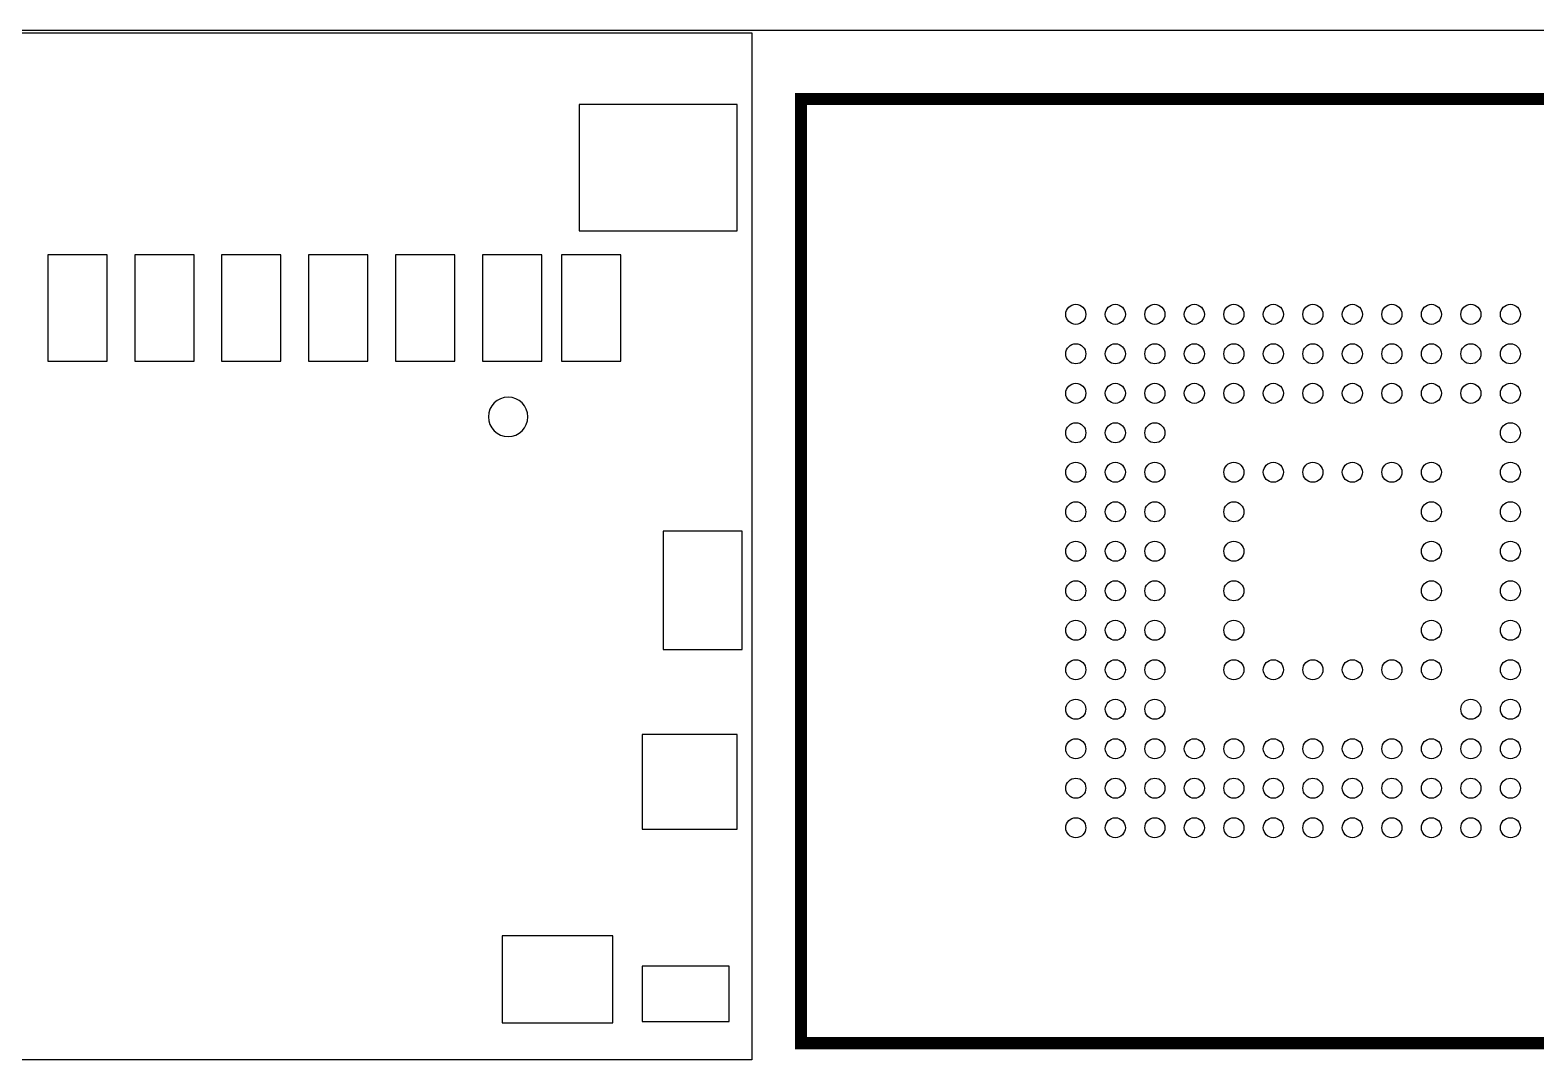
# Model space of a CAD drawing. Extents: x -61 to 349, y -42 to 245.
# Drawn here: x 23.84 to 42.9, y 32.05 to 45.09 of the extents above; entities that cross this region are included whole.
import ezdxf

# ---------------------------------------------------------------- set-up
doc = ezdxf.new("R2010")
doc.units = 0
for name, color, linetype in [('BOARD_GEOMETRY_OUTLINE', 3, 'CONTINUOUS'), ('PACKAGE_GEOMETRY_SILKSCREEN_B', 4, 'CONTINUOUS'), ('PIN_B', 5, 'CONTINUOUS')]:
    doc.layers.add(name, color=color, linetype=linetype)

msp = doc.modelspace()

# ---------------------------------------------------------------- linework, layer by layer
at = {"layer": 'BOARD_GEOMETRY_OUTLINE'}
msp.add_lwpolyline([(68.961, 0), (39.099998, 0), (38.800024, 0.299974), (38.800024, 3.499866, 0.41419), (38.300152, 3.999992, 0.41434), (37.800026, 3.499866), (37.800026, 0.299974), (37.500052, 0), (0.635, 0, -0.414228), (0, 0.635), (0, 17.999964), (0.999998, 17.999964, 0.414225), (1.999996, 18.999962), (1.999996, 20.999958, 0.414215), (0.999998, 21.999956), (0, 21.999956), (0, 43.815), (0, 44.45, -0.414204), (0.635, 45.085), (68.961, 45.085, -0.41233)], format="xyb", dxfattribs=at)
at = {"layer": 'PACKAGE_GEOMETRY_SILKSCREEN_B'}
for points in [[(20.478242, 45.049186), (32.977836, 45.049186)], [(32.977836, 45.049186), (32.977836, 32.048958)], [(32.977836, 32.048958), (20.478242, 32.048958)]]:
    msp.add_lwpolyline(points, dxfattribs=at)
at = {"layer": 'PACKAGE_GEOMETRY_SILKSCREEN_B', "const_width": 0.1524}
msp.add_lwpolyline([(47.055786, 44.214288), (33.60039, 44.214288), (33.60039, 32.258508), (46.316646, 32.258508), (47.055786, 32.997902), (47.055786, 44.214288)], dxfattribs=at)
at = {"layer": 'PACKAGE_GEOMETRY_SILKSCREEN_B'}
msp.add_lwpolyline([(30.143196, 40.187626, 1), (29.64344, 40.187542, 1)], format="xyb", close=True, dxfattribs=at)
at = {"layer": 'PIN_B'}
for points in [[(30.793182, 44.141771), (30.793182, 42.541825), (32.793178, 42.541825), (32.793178, 44.141771)], [(24.068151, 42.241597), (24.068151, 40.891587), (24.818213, 40.891587), (24.818213, 42.241597)], [(25.167971, 42.241597), (25.167971, 40.891587), (25.918033, 40.891587), (25.918033, 42.241597)], [(26.268045, 42.241597), (26.268045, 40.891587), (27.018107, 40.891587), (27.018107, 42.241597)], [(27.368119, 42.241597), (27.368119, 40.891587), (28.118181, 40.891587), (28.118181, 42.241597)], [(28.467177, 42.241597), (28.467177, 40.891587), (29.217239, 40.891587), (29.217239, 42.241597)], [(29.568013, 42.241597), (29.568013, 40.891587), (30.318075, 40.891587), (30.318075, 42.241597)], [(30.568011, 42.241597), (30.568011, 40.891587), (31.318073, 40.891587), (31.318073, 42.241597)], [(31.856045, 38.741858), (31.856045, 37.241734), (32.856043, 37.241734), (32.856043, 38.741858)], [(31.590234, 36.166552), (31.590234, 34.966656), (32.79013, 34.966656), (32.79013, 36.166552)], [(29.819092, 33.616773), (29.819092, 32.516699), (31.21914, 32.516699), (31.21914, 33.616773)], [(31.589091, 33.231582), (31.589091, 32.531558), (32.689165, 32.531558), (32.689165, 33.231582)]]:
    msp.add_lwpolyline(points, close=True, dxfattribs=at)
for centre in [(37.078158, 41.486328), (37.57803, 41.486328), (38.078156, 41.486328), (38.578028, 41.486328), (39.078154, 41.486328), (39.578026, 41.486328), (40.078152, 41.486328), (40.578024, 41.486328), (41.07815, 41.486328), (41.578022, 41.486328), (42.078148, 41.486328), (42.57802, 41.486328), (37.078158, 40.986456), (37.57803, 40.986456), (38.078156, 40.986456), (38.578028, 40.986456), (39.078154, 40.986456), (39.578026, 40.986456), (40.078152, 40.986456), (40.578024, 40.986456), (41.07815, 40.986456), (41.578022, 40.986456), (42.078148, 40.986456), (42.57802, 40.986456), (37.078158, 40.48633), (37.57803, 40.48633), (38.078156, 40.48633), (38.578028, 40.48633), (39.078154, 40.48633), (39.578026, 40.48633), (40.078152, 40.48633), (40.578024, 40.48633), (41.07815, 40.48633), (41.578022, 40.48633), (42.078148, 40.48633), (42.57802, 40.48633), (37.078158, 39.986458), (37.57803, 39.986458), (38.078156, 39.986458), (42.57802, 39.986458), (37.078158, 39.486332), (37.57803, 39.486332), (38.078156, 39.486332), (39.078154, 39.486332), (39.578026, 39.486332), (40.078152, 39.486332), (40.578024, 39.486332), (41.07815, 39.486332), (41.578022, 39.486332), (42.57802, 39.486332), (37.078158, 38.98646), (37.57803, 38.98646), (38.078156, 38.98646), (39.078154, 38.98646), (41.578022, 38.98646), (42.57802, 38.98646), (37.078158, 38.486334), (37.57803, 38.486334), (38.078156, 38.486334), (39.078154, 38.486334), (41.578022, 38.486334), (42.57802, 38.486334), (37.078158, 37.986462), (37.57803, 37.986462), (38.078156, 37.986462), (39.078154, 37.986462), (41.578022, 37.986462), (42.57802, 37.986462), (37.078158, 37.486336), (37.57803, 37.486336), (38.078156, 37.486336), (39.078154, 37.486336), (41.578022, 37.486336), (42.57802, 37.486336), (37.078158, 36.986464), (37.57803, 36.986464), (38.078156, 36.986464), (39.078154, 36.986464), (39.578026, 36.986464), (40.078152, 36.986464), (40.578024, 36.986464), (41.07815, 36.986464), (41.578022, 36.986464), (42.57802, 36.986464), (37.078158, 36.486338), (37.57803, 36.486338), (38.078156, 36.486338), (42.078148, 36.486338), (42.57802, 36.486338), (37.078158, 35.986466), (37.57803, 35.986466), (38.078156, 35.986466), (38.578028, 35.986466), (39.078154, 35.986466), (39.578026, 35.986466), (40.078152, 35.986466), (40.578024, 35.986466), (41.07815, 35.986466), (41.578022, 35.986466), (42.078148, 35.986466), (42.57802, 35.986466), (37.078158, 35.48634), (37.57803, 35.48634), (38.078156, 35.48634), (38.578028, 35.48634), (39.078154, 35.48634), (39.578026, 35.48634), (40.078152, 35.48634), (40.578024, 35.48634), (41.07815, 35.48634), (41.578022, 35.48634), (42.078148, 35.48634), (42.57802, 35.48634), (37.078158, 34.986468), (37.57803, 34.986468), (38.078156, 34.986468), (38.578028, 34.986468), (39.078154, 34.986468), (39.578026, 34.986468), (40.078152, 34.986468), (40.578024, 34.986468), (41.07815, 34.986468), (41.578022, 34.986468), (42.078148, 34.986468), (42.57802, 34.986468)]:
    msp.add_circle(centre, 0.127, dxfattribs=at)

doc.saveas('drawing.dxf')
